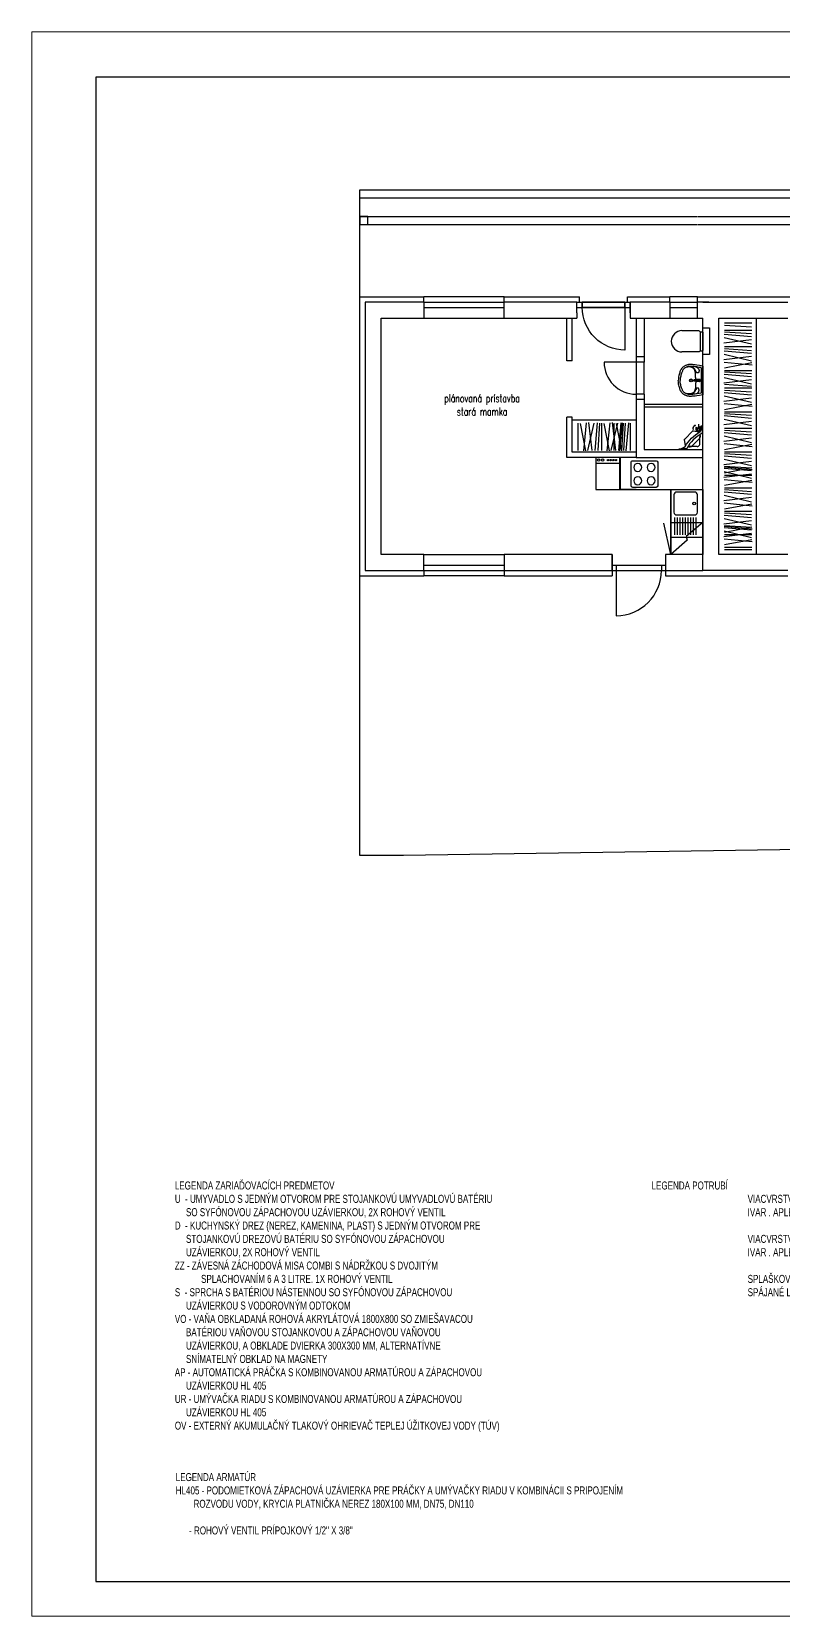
# Model space of a CAD drawing. Header units: millimetres. Extents: x -56794 to 98960, y -34660 to 63407.
# Drawn here: x 72 to 14159, y 33707 to 63407 of the extents above; entities that cross this region are included whole.
import ezdxf
from ezdxf.lldxf.tags import DXFTag

# ---------------------------------------------------------------- set-up
doc = ezdxf.new("R2010")
doc.units = ezdxf.units.MM
doc.header["$LTSCALE"] = 100
for name, color, linetype in [('DIM_100', 64, 'Continuous'), ('DVE_REZ', 1, 'Continuous'), ('KOTY', 2, 'Continuous'), ('MUR-POH', 64, 'Continuous'), ('MUR_POH', 64, 'Continuous'), ('MUR_REZ', 3, 'Continuous'), ('NAB_MOB', 1, 'Continuous'), ('POP', 7, 'Continuous'), ('SAN-POH', 151, 'Continuous'), ('SAN_POH', 151, 'Continuous'), ('TXT_50_MIESTN', 7, 'Continuous')]:
    doc.layers.add(name, color=color, linetype=linetype)
doc.layers.add('RAM_100', color=160, linetype='Continuous', plot=False)
doc.styles.add('SIMPLEX', font='SIMPLEX.SHX', dxfattribs={"width": 0.7})
doc.styles.add('TR-ELEC', font='TXT', dxfattribs={"width": 0.75, "height": 2})
tags = doc.linetypes.add('DASHED', pattern=[0.75, 0.5, -0.25]).pattern_tags.tags
tags[6:7] = [DXFTag(74, 4), DXFTag(75, 0), DXFTag(340, '0'), DXFTag(46, 1.0), DXFTag(50, 0.0), DXFTag(44, 0.0), DXFTag(45, 0.0)]
tags[4:5] = [DXFTag(74, 4), DXFTag(75, 0), DXFTag(340, '0'), DXFTag(46, 1.0), DXFTag(50, 0.0), DXFTag(44, 0.0), DXFTag(45, 0.0)]

# ---------------------------------------------------------------- blocks, each defined once
blk = doc.blocks.new('HFHF')
at = {"layer": 'NAB_MOB', "linetype": 'Continuous'}
for p, q in [((434855, -333061), (434855, -333501)), ((435325, -333031), (434885, -333031)), ((435355, -333501), (435355, -333061)), ((434885, -333531), (435325, -333531))]:
    blk.add_line(p, q, dxfattribs=at)
for centre in [(434980, -333156), (435230, -333156), (434980, -333406), (435230, -333406)]:
    blk.add_circle(centre, 75, dxfattribs=at)
for centre, start, end in [((434885, -333061), 90, 180), ((435325, -333061), 0, 90), ((434885, -333501), 180, 270), ((435325, -333501), 270, 0)]:
    blk.add_arc(centre, 30, start, end, dxfattribs=at)
blk = doc.blocks.new('chlad')
at = {"layer": 'SAN_POH', "ltscale": 0.01}
for points in [[(45165597, -2791741), (45166197, -2791741), (45166197, -2791141), (45165597, -2791141), (45165597, -2791741)], [(45165597, -2791141), (45165907, -2791408), (45165887, -2791475), (45166197, -2791741)], [(45166197, -2791742), (45166327, -2791156)]]:
    blk.add_lwpolyline(points, dxfattribs=at)
blk = doc.blocks.new('drez')
at = {"layer": 'SAN_POH', "linetype": 'Continuous'}
for p, q in [((45166197, -2789667), (45167097, -2789667)), ((45166197, -2790267), (45166197, -2789667)), ((45167097, -2789667), (45167097, -2790267)), ((45167047, -2789790), (45166727, -2789790)), ((45167047, -2789840), (45166727, -2789840)), ((45167047, -2789890), (45166727, -2789890)), ((45167047, -2789940), (45166727, -2789940)), ((45167047, -2789990), (45166727, -2789990)), ((45167097, -2790267), (45166197, -2790267)), ((45167047, -2790040), (45166727, -2790040)), ((45167047, -2790090), (45166727, -2790090)), ((45167047, -2790140), (45166727, -2790140)), ((45167047, -2790190), (45166727, -2790190))]:
    blk.add_line(p, q, dxfattribs=at)
blk.add_lwpolyline([(45166297, -2790207), (45166627, -2790207, 0.414214), (45166677, -2790157), (45166677, -2789817, 0.414214), (45166627, -2789767), (45166297, -2789767, 0.414214), (45166247, -2789817), (45166247, -2790157, 0.414214)], format="xyb", close=True, dxfattribs=at)
blk.add_circle((45166462, -2789828), 24, dxfattribs=at)
blk = doc.blocks.new('Z_RAM_A_3_hp 1220')
at = {"layer": 'POP', "linetype": 'Continuous'}
blk.add_lwpolyline([(-288.5, -408), (-6.5, -408), (-6.5, -13), (-288.5, -13)], close=True, dxfattribs=at)
at = {"layer": 'RAM_100', "color": 150, "linetype": 'Continuous', "lineweight": 0}
blk.add_lwpolyline([(-297, -420), (0, -420), (0, 0), (-297, 0)], close=True, dxfattribs=at)
at = {"layer": 'RAM_100', "linetype": 'Continuous'}
blk.add_lwpolyline([(-288.5, -13), (-288.5, -408), (-6.5, -408), (-6.5, -13)], close=True, dxfattribs=at)

msp = doc.modelspace()

# ---------------------------------------------------------------- linework, layer by layer
at = {"layer": 'DVE_REZ', "color": 8, "linetype": 'ByBlock'}
msp.add_line((10392, 58341), (10392, 58241), dxfattribs=at)
for points in [[(10292, 58341), (10392, 58341)], [(10292, 58241), (10392, 58241)], [(10392, 58341), (11192, 58341)], [(10392, 58241), (10392, 58341)], [(10392, 58341), (10392, 58241)], [(11192, 58341), (10392, 58341)], [(11192, 58241), (10392, 58241)], [(10392, 58241), (11192, 58241)], [(11192, 58241), (11192, 58341)], [(11192, 58341), (11192, 58241)], [(11192, 58341), (11292, 58341)], [(11192, 58241), (11249, 58241)], [(11192, 58241), (11292, 58241)], [(11400, 57212), (11400, 56612)], [(11550, 56612), (11550, 57212)], [(10950, 53411), (11950, 53411)], [(10950, 53311), (11950, 53311)], [(11025, 53411), (11025, 53311)], [(11025, 53311), (11025, 52461)], [(11875, 53411), (11875, 53311)]]:
    msp.add_lwpolyline(points, dxfattribs=at)
for points in [[(11192, 58241), (11192, 57441, -0.414214), (10392, 58241)], [(11400, 57213), (10800, 57213, 0.414214), (11400, 56613)]]:
    msp.add_lwpolyline(points, format="xyb", dxfattribs=at)
at = {"layer": 'DVE_REZ', "color": 8, "linetype": 'ByBlock', "flags": 128}
for points in [[(11550, 57312), (11400, 57312)], [(11550, 56512), (11400, 56512)]]:
    msp.add_lwpolyline(points, dxfattribs=at)
at = {"layer": 'DVE_REZ', "color": 8, "linetype": 'ByBlock'}
msp.add_arc((11025, 53311), 850, 270, 0, dxfattribs=at)
at = {"layer": 'MUR-POH', "color": 8}
for points in [[(6221, 58441), (6221, 59941), (12538, 59941)], [(6221, 58441), (6221, 59941), (12538, 59941)], [(6221, 59791), (12538, 59791)], [(6221, 59791), (12538, 59791)], [(12550, 59941), (24393, 59941)], [(12550, 59941), (30443, 59941)], [(12550, 59791), (24493, 59791)], [(12550, 59791), (30443, 59791)]]:
    msp.add_lwpolyline(points, dxfattribs=at)
at = {"layer": 'MUR_POH', "color": 8}
for p, q in [((13054, 57949), (13569, 57949)), ((13044, 57577), (13565, 57640)), ((13050, 57741), (13565, 57697)), ((13052, 57678), (13565, 57557)), ((13054, 57907), (13565, 57875)), ((13054, 57812), (13569, 57812)), ((13054, 57784), (13565, 57751)), ((13044, 57261), (13565, 57324)), ((13050, 57425), (13565, 57380)), ((13052, 57362), (13565, 57241)), ((13054, 57509), (13569, 57509)), ((13054, 57468), (13565, 57435)), ((13048, 57216), (13573, 57166)), ((13054, 57060), (13569, 57060)), ((13054, 57032), (13565, 56999)), ((13058, 57107), (13571, 57204)), ((13044, 56825), (13565, 56888)), ((13050, 56989), (13565, 56945)), ((13052, 56926), (13565, 56805)), ((13054, 56798), (13565, 56765)), ((13054, 56731), (13569, 56731)), ((13044, 56482), (13565, 56545)), ((13048, 56438), (13573, 56387)), ((13050, 56646), (13565, 56602)), ((13052, 56584), (13565, 56462)), ((13054, 56689), (13565, 56657)), ((13050, 56211), (13565, 56166)), ((13052, 56148), (13565, 56026)), ((13054, 56282), (13569, 56282)), ((13054, 56253), (13565, 56221)), ((13058, 56328), (13571, 56426)), ((10306, 56070), (10306, 55555)), ((10353, 56066), (10450, 55553)), ((10462, 56076), (10412, 55551)), ((10608, 56072), (10487, 55559)), ((10507, 56080), (10570, 55559)), ((10671, 56074), (10626, 55559)), ((10714, 56070), (10681, 55559)), ((10749, 56070), (10749, 55555)), ((10795, 56066), (10893, 55553)), ((10905, 56076), (10854, 55551)), ((11051, 56072), (10929, 55559)), ((10949, 56080), (11012, 55559)), ((10983, 56070), (10983, 55555)), ((11029, 56066), (11127, 55553)), ((11113, 56074), (11069, 55559)), ((11139, 56076), (11088, 55551)), ((11156, 56070), (11124, 55559)), ((11194, 56070), (11162, 55559)), ((11258, 56076), (11208, 55551)), ((11292, 56070), (11292, 55555)), ((13044, 56046), (13565, 56109)), ((13050, 55894), (13565, 55850)), ((13054, 55979), (13569, 55979)), ((13054, 55937), (13565, 55905)), ((13044, 55730), (13565, 55793)), ((13048, 55686), (13573, 55635)), ((13052, 55832), (13565, 55710)), ((13058, 55576), (13571, 55674)), ((13044, 55294), (13565, 55357)), ((13048, 55250), (13573, 55199)), ((13050, 55459), (13565, 55414)), ((13052, 55396), (13565, 55274)), ((13054, 55530), (13569, 55530)), ((13054, 55501), (13565, 55469)), ((13054, 55267), (13565, 55235)), ((13044, 55061), (13565, 55123)), ((13048, 55016), (13573, 54965)), ((13050, 55225), (13565, 55180)), ((13052, 55162), (13565, 55040)), ((13054, 55094), (13569, 55094)), ((13058, 55140), (13571, 55238)), ((13058, 54907), (13571, 55004)), ((13044, 54618), (13565, 54681)), ((13050, 54782), (13565, 54738)), ((13052, 54719), (13565, 54598)), ((13054, 54860), (13569, 54860)), ((13054, 54825), (13565, 54792)), ((13048, 54574), (13573, 54523)), ((13054, 54418), (13569, 54418)), ((13054, 54389), (13565, 54356)), ((13058, 54464), (13571, 54561)), ((13044, 54182), (13565, 54245)), ((13048, 54138), (13573, 54087)), ((13050, 54346), (13565, 54302)), ((13050, 54112), (13565, 54068)), ((13052, 54283), (13565, 54162)), ((13054, 54155), (13565, 54123)), ((13058, 54028), (13571, 54125)), ((13044, 53948), (13565, 54011)), ((13048, 53904), (13573, 53853)), ((13052, 54050), (13565, 53928)), ((13054, 53982), (13569, 53982)), ((13058, 53794), (13571, 53892)), ((13054, 53748), (13569, 53748)), ((13054, 53702), (13569, 53702)), ((6221, 53211), (7421, 53211)), ((8926, 53211), (10950, 53211)), ((11950, 53211), (14247, 53211))]:
    msp.add_line(p, q, dxfattribs=at)
at = {"layer": 'MUR_POH', "color": 8, "flags": 128}
for points in [[(6221, 47967), (6221, 60321)], [(6221, 50211), (6221, 58441), (7421, 58441)], [(6221, 53211), (6221, 58441)], [(8926, 58441), (7421, 58441)], [(7421, 58341), (7421, 58441)], [(8926, 58341), (8926, 58441)], [(8926, 58441), (10342, 58441)], [(10342, 58341), (10342, 58441)], [(11242, 58341), (11242, 58441), (12035, 58441)], [(12035, 58341), (12035, 58441)], [(12550, 58441), (12035, 58441)], [(12550, 58341), (12550, 58441)], [(12550, 58341), (12550, 58441)], [(12550, 58441), (14362, 58441)], [(7421, 58041), (8926, 58041)], [(12035, 58041), (12550, 58041)], [(13650, 58041), (13650, 53611)], [(11400, 56129), (10200, 56129)], [(11100, 55429), (11100, 54829), (12050, 54829), (12050, 53611)], [(11400, 54829), (11100, 54829), (11100, 55429)], [(7421, 53611), (8926, 53611)], [(6221, 53211), (6221, 53311)], [(6221, 53211), (6221, 53211)], [(7421, 53311), (7421, 53211)], [(8926, 53211), (7421, 53211)], [(8926, 53311), (8926, 53211)], [(10950, 53311), (10950, 53211)], [(11950, 53311), (11950, 53211)]]:
    msp.add_lwpolyline(points, dxfattribs=at)
at = {"layer": 'MUR_POH', "color": 8, "linetype": 'DASHED', "ltscale": 250, "flags": 128}
for points in [[(6221, 59941), (6221, 59791), (6371, 59791), (6371, 59941)], [(6221, 59941), (6221, 59791), (6371, 59791), (6371, 59941)], [(12650, 57854), (12775, 57854), (12775, 57354), (12650, 57354)]]:
    msp.add_lwpolyline(points, close=True, dxfattribs=at)
at = {"layer": 'MUR_REZ', "color": 8}
for p, q in [((6321, 58341), (6321, 53311)), ((7421, 58341), (6321, 58341)), ((10292, 58341), (8926, 58341)), ((12765, 58341), (12550, 58341)), ((12650, 58341), (14247, 58341)), ((6621, 58041), (7421, 58041)), ((6621, 53611), (6621, 58041)), ((8926, 58041), (10292, 58041)), ((10292, 58141), (10292, 58041)), ((12650, 53311), (12650, 58041)), ((7421, 53611), (6621, 53611)), ((10950, 53611), (8926, 53611)), ((12650, 53611), (11950, 53611)), ((6321, 53311), (7421, 53311)), ((8926, 53311), (10950, 53311)), ((14247, 53311), (12650, 53311))]:
    msp.add_line(p, q, dxfattribs=at)
at = {"layer": 'MUR_REZ', "color": 8, "flags": 128}
for points in [[(35247, 48390), (7042, 47967), (6221, 47967), (6221, 60441), (6221, 60441), (35247, 60441), (35247, 48390)], [(7421, 58341), (7421, 58041)], [(8926, 58041), (8926, 58341)], [(10292, 58141), (10292, 58341)], [(12035, 58341), (11292, 58341), (11292, 58041), (12035, 58041)], [(11292, 58141), (11292, 58341)], [(12035, 58341), (12035, 58041)], [(12550, 58041), (12550, 58341)], [(10100, 57241), (10100, 58041)], [(10200, 57241), (10200, 58041)], [(11400, 58041), (11400, 57212)], [(11550, 58041), (11550, 57212)], [(12550, 58041), (12650, 58041)], [(14247, 53611), (12950, 53611), (12950, 58041), (14247, 58041)], [(10200, 57241), (10100, 57241)], [(11550, 57212), (11400, 57212)], [(11550, 56612), (11400, 56612)], [(11400, 56612), (11400, 56512)], [(11400, 56612), (11400, 55429), (12650, 55429)], [(11550, 56612), (11550, 56512)], [(11550, 56612), (11550, 55579), (12650, 55579)], [(11550, 56512), (11550, 56512)], [(11400, 55429), (10100, 55429), (10100, 56185)], [(10200, 56185), (10100, 56185)], [(11400, 55529), (10200, 55529), (10200, 56185)], [(11400, 55529), (10200, 55529)], [(7421, 53311), (7421, 53611)], [(8926, 53611), (8926, 53311)], [(10950, 53311), (10950, 53611)], [(11950, 53611), (11950, 53311)], [(11950, 53311), (12650, 53311)]]:
    msp.add_lwpolyline(points, dxfattribs=at)
at = {"layer": 'MUR_REZ', "color": 8}
for points in [[(6221, 60291), (33900, 60291)], [(10950, 53611), (10950, 53311)]]:
    msp.add_lwpolyline(points, dxfattribs=at)
at = {"layer": 'SAN-POH'}
for p, q in [((12262, 57035), (12256, 57022)), ((12267, 57047), (12262, 57035)), ((12272, 57058), (12267, 57047)), ((12278, 57068), (12272, 57058)), ((12284, 57076), (12278, 57068)), ((12289, 57083), (12284, 57076)), ((12295, 57089), (12289, 57083)), ((12301, 57095), (12295, 57089)), ((12308, 57100), (12301, 57095)), ((12315, 57105), (12308, 57100)), ((12322, 57109), (12315, 57105)), ((12331, 57113), (12322, 57109)), ((12339, 57117), (12331, 57113)), ((12347, 57121), (12339, 57117)), ((12356, 57124), (12347, 57121)), ((12363, 57126), (12356, 57124)), ((12371, 57128), (12363, 57126)), ((12377, 57130), (12371, 57128)), ((12383, 57131), (12377, 57130)), ((12388, 57132), (12383, 57131)), ((12393, 57133), (12388, 57132)), ((12398, 57134), (12393, 57133)), ((12403, 57134), (12398, 57134)), ((12408, 57135), (12403, 57134)), ((12414, 57135), (12408, 57135)), ((12422, 57135), (12414, 57135)), ((12431, 57134), (12422, 57135)), ((12442, 57134), (12431, 57134)), ((12456, 57132), (12442, 57134)), ((12475, 57131), (12456, 57132)), ((12501, 57127), (12475, 57131)), ((12536, 57123), (12501, 57127)), ((12583, 57116), (12536, 57123)), ((12616, 57111), (12583, 57116)), ((12620, 57106), (12620, 56636)), ((12650, 57141), (12650, 56601)), ((12227, 56892), (12225, 56869)), ((12227, 56849), (12225, 56872)), ((12229, 56913), (12227, 56892)), ((12229, 56828), (12227, 56849)), ((12232, 56934), (12229, 56913)), ((12232, 56807), (12229, 56828)), ((12236, 56954), (12232, 56934)), ((12236, 56788), (12232, 56807)), ((12241, 56972), (12236, 56954)), ((12241, 56769), (12236, 56788)), ((12246, 56990), (12241, 56972)), ((12246, 56751), (12241, 56769)), ((12251, 57007), (12246, 56990)), ((12251, 56735), (12246, 56751)), ((12256, 57022), (12251, 57007)), ((12256, 56720), (12251, 56735)), ((12262, 56706), (12256, 56720)), ((12267, 56694), (12262, 56706)), ((12272, 56683), (12267, 56694)), ((12278, 56674), (12272, 56683)), ((12284, 56665), (12278, 56674)), ((12289, 56658), (12284, 56665)), ((12295, 56652), (12289, 56658)), ((12301, 56646), (12295, 56652)), ((12308, 56641), (12301, 56646)), ((12315, 56636), (12308, 56641)), ((12322, 56632), (12315, 56636)), ((12331, 56628), (12322, 56632)), ((12339, 56624), (12331, 56628)), ((12347, 56620), (12339, 56624)), ((12356, 56617), (12347, 56620)), ((12363, 56615), (12356, 56617)), ((12371, 56613), (12363, 56615)), ((12377, 56611), (12371, 56613)), ((12383, 56610), (12377, 56611)), ((12388, 56609), (12383, 56610)), ((12393, 56608), (12388, 56609)), ((12398, 56607), (12393, 56608)), ((12403, 56607), (12398, 56607)), ((12408, 56607), (12403, 56607)), ((12414, 56607), (12408, 56607)), ((12422, 56607), (12414, 56607)), ((12431, 56607), (12422, 56607)), ((12442, 56608), (12431, 56607)), ((12456, 56609), (12442, 56608)), ((12475, 56611), (12456, 56609)), ((12501, 56614), (12475, 56611)), ((12536, 56619), (12501, 56614)), ((12583, 56626), (12536, 56619)), ((12616, 56631), (12583, 56626)), ((12462, 55924), (12305, 55767)), ((12470, 55927), (12546, 55915)), ((12472, 55960), (12472, 55959)), ((12472, 55959), (12479, 55956)), ((12505, 56027), (12505, 56027)), ((12511, 56024), (12505, 56027)), ((12513, 56023), (12511, 56024)), ((12519, 55963), (12517, 55959)), ((12517, 55959), (12539, 55946)), ((12526, 55959), (12530, 55957)), ((12532, 55985), (12531, 55983)), ((12554, 55972), (12532, 55985)), ((12538, 55946), (12537, 55944)), ((12537, 55944), (12554, 55934)), ((12554, 55972), (12539, 55946)), ((12539, 55946), (12541, 55945)), ((12556, 55971), (12541, 55945)), ((12572, 56004), (12553, 55972)), ((12556, 55971), (12554, 55972)), ((12554, 55934), (12572, 55924)), ((12569, 55911), (12577, 55910)), ((12571, 56052), (12571, 56003)), ((12571, 55912), (12571, 55911)), ((12610, 55942), (12572, 55964)), ((12589, 55954), (12572, 55924)), ((12579, 55899), (12575, 55900)), ((12575, 55900), (12579, 55900)), ((12589, 55908), (12577, 55910)), ((12579, 55936), (12604, 55922)), ((12580, 55982), (12589, 55997)), ((12620, 55959), (12582, 55981)), ((12592, 55995), (12583, 55980)), ((12585, 56008), (12603, 55998)), ((12610, 55932), (12585, 55946)), ((12592, 56003), (12589, 55997)), ((12591, 55907), (12589, 55908)), ((12595, 56002), (12592, 56003)), ((12595, 56002), (12592, 55995)), ((12595, 55857), (12595, 55798)), ((12598, 55911), (12640, 55985)), ((12607, 55984), (12599, 55971)), ((12606, 55829), (12600, 55860)), ((12618, 56020), (12623, 56020)), ((12618, 55985), (12618, 56020)), ((12623, 55985), (12618, 55985)), ((12631, 55879), (12621, 55873)), ((12623, 56020), (12635, 56020)), ((12635, 55985), (12623, 55985)), ((12640, 55895), (12631, 55879)), ((12635, 56020), (12640, 56020)), ((12640, 55985), (12635, 55985)), ((12640, 56020), (12640, 55985)), ((12640, 55985), (12640, 55895)), ((12209, 55594), (12209, 55589)), ((12209, 55589), (12244, 55589)), ((12244, 55589), (12318, 55631)), ((12244, 55589), (12244, 55594)), ((12334, 55589), (12244, 55589)), ((12302, 55759), (12319, 55652)), ((12319, 55652), (12321, 55640)), ((12322, 55638), (12321, 55640)), ((12330, 55650), (12329, 55654)), ((12329, 55654), (12330, 55650)), ((12350, 55598), (12334, 55589)), ((12356, 55608), (12350, 55598)), ((12400, 55623), (12369, 55629)), ((12372, 55634), (12401, 55634)), ((12432, 55634), (12372, 55634)), ((12410, 55622), (12400, 55623)), ((12410, 55622), (12410, 55622)), ((12421, 55634), (12421, 55634)), ((12421, 55634), (12421, 55634)), ((12421, 55634), (12421, 55634)), ((12421, 55634), (12421, 55634)), ((12421, 55634), (12421, 55634)), ((12432, 55634), (12421, 55634)), ((12545, 55634), (12421, 55634)), ((12589, 55783), (12446, 55640)), ((12595, 55808), (12595, 55808)), ((12595, 55808), (12595, 55808)), ((12595, 55808), (12595, 55808)), ((12595, 55808), (12595, 55808)), ((12595, 55798), (12595, 55808)), ((12595, 55684), (12595, 55798)), ((12608, 55819), (12606, 55829)), ((10646, 55322), (11096, 55322))]:
    msp.add_line(p, q, dxfattribs=at)
at = {"layer": 'SAN-POH', "color": 8}
for points in [[(7421, 58341), (8926, 58341)], [(7421, 58241), (8926, 58241)], [(12035, 58341), (12550, 58341)], [(12035, 58241), (12550, 58241)], [(7421, 53411), (8926, 53411)], [(7421, 53311), (8926, 53311)]]:
    msp.add_lwpolyline(points, dxfattribs=at)
at = {"layer": 'SAN-POH'}
msp.add_lwpolyline([(12260, 57804), (12570, 57804, -0.414214), (12600, 57774), (12600, 57434, -0.414214), (12570, 57404), (12260, 57404)], format="xyb", dxfattribs=at)
for points in [[(12599, 57784), (12650, 57784)], [(12650, 57774), (12650, 57434)], [(12599, 57424), (12650, 57424)], [(11550, 56429), (12650, 56429)]]:
    msp.add_lwpolyline(points, dxfattribs=at)
at = {"layer": 'SAN-POH', "flags": 128}
for points in [[(12650, 57141), (12589, 57150), (12541, 57157), (12505, 57162), (12479, 57165), (12459, 57167), (12445, 57168), (12433, 57169), (12423, 57170), (12414, 57170), (12407, 57170), (12401, 57169), (12394, 57169), (12388, 57168), (12382, 57167), (12375, 57166), (12369, 57164), (12361, 57162), (12353, 57160), (12344, 57157), (12335, 57153), (12325, 57149), (12315, 57145), (12306, 57140), (12296, 57134), (12287, 57128), (12278, 57122), (12270, 57114), (12263, 57106), (12255, 57097), (12248, 57086), (12242, 57075), (12235, 57062), (12229, 57049), (12223, 57034), (12218, 57018), (12212, 57000), (12207, 56981), (12202, 56961), (12198, 56940), (12194, 56918), (12192, 56895), (12190, 56871)], [(12517, 56885), (12517, 56891), (12517, 56911), (12516, 56930), (12516, 56948), (12515, 56966), (12514, 56982), (12512, 56998), (12511, 57012), (12509, 57025), (12507, 57037), (12504, 57049), (12500, 57059), (12497, 57068), (12492, 57076), (12488, 57083), (12482, 57089), (12477, 57095), (12471, 57100), (12464, 57105), (12457, 57109), (12451, 57112), (12444, 57115), (12437, 57118), (12431, 57120), (12425, 57121), (12419, 57123), (12413, 57123), (12407, 57124), (12401, 57124), (12394, 57124), (12386, 57124), (12378, 57124), (12369, 57123), (12361, 57122), (12354, 57122), (12347, 57121)], [(12499, 57080), (12499, 57080), (12494, 57088), (12488, 57095), (12482, 57101), (12476, 57107), (12469, 57112), (12461, 57116), (12454, 57120), (12447, 57123), (12440, 57125), (12433, 57128), (12426, 57129), (12420, 57131), (12414, 57131), (12408, 57132), (12401, 57132), (12394, 57132), (12386, 57132), (12385, 57132)], [(12518, 57125), (12522, 57123), (12533, 57117), (12542, 57112), (12549, 57108), (12555, 57104), (12559, 57100), (12563, 57096), (12567, 57092), (12570, 57088), (12572, 57084), (12574, 57080), (12576, 57076), (12578, 57072), (12579, 57067), (12580, 57063), (12580, 57059), (12580, 57054), (12580, 57050), (12580, 57046), (12579, 57041), (12579, 57037), (12578, 57033), (12576, 57029), (12574, 57025), (12573, 57022), (12570, 57020), (12568, 57017), (12565, 57015), (12563, 57014), (12560, 57012), (12557, 57012), (12554, 57011), (12551, 57011), (12548, 57012), (12545, 57013), (12543, 57013), (12540, 57015), (12538, 57016), (12535, 57018), (12533, 57021), (12531, 57024), (12528, 57028), (12526, 57032), (12523, 57038), (12519, 57045), (12514, 57055), (12508, 57066), (12499, 57080)], [(12650, 56601), (12589, 56591), (12541, 56584), (12505, 56579), (12479, 56576), (12459, 56574), (12445, 56573), (12433, 56572), (12423, 56572), (12414, 56572), (12407, 56572), (12401, 56572), (12394, 56573), (12388, 56573), (12382, 56574), (12375, 56576), (12369, 56577), (12361, 56579), (12353, 56582), (12344, 56584), (12335, 56588), (12325, 56592), (12315, 56596), (12306, 56601), (12296, 56607), (12287, 56613), (12278, 56620), (12270, 56627), (12263, 56635), (12255, 56645), (12248, 56655), (12242, 56666), (12235, 56679), (12229, 56693), (12223, 56707), (12218, 56724), (12212, 56741), (12207, 56760), (12202, 56780), (12198, 56801), (12194, 56823), (12192, 56846), (12190, 56871)], [(12517, 56857), (12517, 56850), (12517, 56830), (12516, 56811), (12516, 56793), (12515, 56775), (12514, 56759), (12512, 56744), (12511, 56729), (12509, 56716), (12507, 56704), (12504, 56693), (12500, 56683), (12497, 56674), (12492, 56665), (12488, 56658), (12482, 56652), (12477, 56646), (12471, 56641), (12464, 56636), (12457, 56632), (12451, 56629), (12444, 56626), (12437, 56623), (12431, 56621), (12425, 56620), (12419, 56619), (12413, 56618), (12407, 56617), (12401, 56617), (12394, 56617), (12386, 56617), (12378, 56618), (12369, 56618), (12361, 56619), (12354, 56620), (12347, 56620)], [(12526, 56885), (12523, 56885), (12519, 56885), (12516, 56885), (12512, 56884), (12509, 56884), (12505, 56884), (12502, 56884), (12499, 56884), (12497, 56884), (12495, 56884), (12493, 56884), (12492, 56884), (12490, 56884), (12489, 56884), (12489, 56884), (12488, 56883), (12487, 56883), (12487, 56883), (12486, 56883), (12486, 56883), (12485, 56883), (12485, 56882), (12485, 56882), (12484, 56882), (12484, 56881), (12484, 56881), (12483, 56880), (12483, 56880), (12483, 56879), (12483, 56877), (12483, 56875), (12483, 56873), (12483, 56871)], [(12526, 56856), (12523, 56856), (12519, 56857), (12516, 56857), (12512, 56857), (12509, 56857), (12505, 56857), (12502, 56857), (12499, 56857), (12497, 56857), (12495, 56857), (12493, 56857), (12492, 56857), (12490, 56858), (12489, 56858), (12489, 56858), (12488, 56858), (12487, 56858), (12487, 56858), (12486, 56858), (12486, 56858), (12485, 56859), (12485, 56859), (12485, 56859), (12484, 56859), (12484, 56860), (12484, 56860), (12483, 56861), (12483, 56862), (12483, 56863), (12483, 56864), (12483, 56866), (12483, 56868), (12483, 56871)], [(12518, 56616), (12522, 56618), (12533, 56624), (12542, 56629), (12549, 56633), (12555, 56638), (12559, 56642), (12563, 56646), (12567, 56649), (12570, 56653), (12572, 56657), (12574, 56661), (12576, 56665), (12578, 56670), (12579, 56674), (12580, 56678), (12580, 56682), (12580, 56687), (12580, 56691), (12580, 56696), (12579, 56700), (12579, 56704), (12578, 56708), (12576, 56712), (12574, 56716), (12573, 56719), (12570, 56722), (12568, 56724), (12565, 56726), (12563, 56728), (12560, 56729), (12557, 56729), (12554, 56730), (12551, 56730), (12548, 56729), (12545, 56729), (12543, 56728), (12540, 56726), (12538, 56725), (12535, 56723), (12533, 56720), (12531, 56717), (12528, 56713), (12526, 56709), (12523, 56703), (12519, 56696), (12514, 56687), (12508, 56675), (12499, 56661)], [(12587, 56886), (12585, 56886), (12584, 56885), (12583, 56885), (12582, 56885), (12581, 56885), (12580, 56885), (12579, 56885), (12578, 56884), (12577, 56884), (12576, 56884), (12575, 56884), (12574, 56884), (12573, 56883), (12572, 56883), (12572, 56883), (12571, 56883), (12570, 56883), (12570, 56883), (12569, 56883), (12568, 56882), (12567, 56882), (12567, 56882), (12566, 56882), (12565, 56882), (12565, 56882), (12564, 56882), (12563, 56883), (12562, 56883), (12561, 56883), (12560, 56883), (12559, 56883), (12557, 56884), (12556, 56884), (12554, 56884), (12552, 56885), (12550, 56885), (12548, 56886), (12545, 56886), (12543, 56887), (12541, 56888), (12539, 56888), (12537, 56889), (12535, 56889), (12534, 56889), (12533, 56890), (12532, 56890), (12531, 56890), (12530, 56890), (12530, 56890), (12529, 56889), (12528, 56889), (12528, 56889), (12527, 56888), (12527, 56887), (12526, 56886), (12526, 56885), (12526, 56882), (12525, 56880), (12525, 56876), (12524, 56871)], [(12587, 56856), (12585, 56856), (12584, 56856), (12583, 56856), (12582, 56856), (12581, 56856), (12580, 56856), (12579, 56857), (12578, 56857), (12577, 56857), (12576, 56857), (12575, 56857), (12574, 56858), (12573, 56858), (12572, 56858), (12572, 56858), (12571, 56858), (12570, 56858), (12570, 56859), (12569, 56859), (12568, 56859), (12567, 56859), (12567, 56859), (12566, 56859), (12565, 56859), (12565, 56859), (12564, 56859), (12563, 56859), (12562, 56859), (12561, 56858), (12560, 56858), (12559, 56858), (12557, 56858), (12556, 56857), (12554, 56857), (12552, 56856), (12550, 56856), (12548, 56855), (12545, 56855), (12543, 56854), (12541, 56853), (12539, 56853), (12537, 56852), (12535, 56852), (12534, 56852), (12533, 56852), (12532, 56852), (12531, 56852), (12530, 56852), (12530, 56852), (12529, 56852), (12528, 56852), (12528, 56853), (12527, 56853), (12527, 56854), (12526, 56855), (12526, 56857), (12526, 56859), (12525, 56862), (12525, 56866), (12524, 56871)], [(12557, 56871), (12557, 56871), (12557, 56872), (12557, 56872), (12557, 56873), (12557, 56873), (12557, 56874), (12557, 56874), (12557, 56875), (12556, 56875), (12556, 56875), (12556, 56876), (12556, 56876), (12555, 56877), (12555, 56877), (12555, 56878), (12554, 56878), (12553, 56879), (12553, 56879), (12552, 56879), (12551, 56880), (12551, 56880), (12550, 56881), (12549, 56881), (12548, 56881), (12547, 56882), (12546, 56882), (12545, 56882), (12544, 56883), (12543, 56883), (12543, 56883), (12542, 56884), (12541, 56884), (12540, 56884), (12539, 56884), (12539, 56884), (12538, 56884), (12537, 56885), (12536, 56885), (12535, 56885), (12535, 56885), (12534, 56885), (12533, 56885), (12533, 56885), (12532, 56884), (12532, 56884), (12531, 56884), (12531, 56884), (12531, 56883), (12530, 56883), (12530, 56882), (12530, 56881), (12529, 56880), (12529, 56879), (12529, 56878), (12528, 56877), (12528, 56875), (12528, 56874), (12528, 56873), (12527, 56872), (12527, 56871)], [(12557, 56871), (12557, 56870), (12557, 56869), (12557, 56869), (12557, 56869), (12557, 56868), (12557, 56868), (12557, 56867), (12557, 56867), (12556, 56866), (12556, 56866), (12556, 56865), (12556, 56865), (12555, 56864), (12555, 56864), (12555, 56864), (12554, 56863), (12553, 56863), (12553, 56862), (12552, 56862), (12551, 56861), (12551, 56861), (12550, 56861), (12549, 56860), (12548, 56860), (12547, 56859), (12546, 56859), (12545, 56859), (12544, 56859), (12543, 56858), (12543, 56858), (12542, 56858), (12541, 56857), (12540, 56857), (12539, 56857), (12539, 56857), (12538, 56857), (12537, 56857), (12536, 56857), (12535, 56857), (12535, 56857), (12534, 56857), (12533, 56857), (12533, 56857), (12532, 56857), (12532, 56857), (12531, 56857), (12531, 56858), (12531, 56858), (12530, 56859), (12530, 56859), (12530, 56860), (12529, 56861), (12529, 56862), (12529, 56863), (12528, 56865), (12528, 56866), (12528, 56867), (12528, 56868), (12527, 56870), (12527, 56871)], [(12589, 56889), (12586, 56889), (12584, 56889), (12583, 56889), (12581, 56889), (12580, 56889), (12579, 56888), (12578, 56888), (12577, 56888), (12576, 56888), (12575, 56888), (12574, 56888), (12572, 56888), (12571, 56888), (12570, 56888), (12568, 56888), (12567, 56888), (12565, 56888), (12564, 56887), (12562, 56887), (12561, 56887), (12559, 56887), (12557, 56887), (12556, 56887), (12554, 56887), (12551, 56887), (12549, 56886), (12546, 56886)], [(12589, 56852), (12586, 56852), (12584, 56853), (12583, 56853), (12581, 56853), (12580, 56853), (12579, 56853), (12578, 56853), (12577, 56853), (12576, 56853), (12575, 56853), (12574, 56853), (12572, 56853), (12571, 56853), (12570, 56853), (12568, 56854), (12567, 56854), (12565, 56854), (12564, 56854), (12562, 56854), (12561, 56854), (12559, 56854), (12557, 56854), (12556, 56854), (12554, 56854), (12551, 56855), (12549, 56855), (12546, 56855)], [(12499, 56661), (12499, 56661), (12494, 56653), (12488, 56646), (12482, 56640), (12476, 56635), (12469, 56630), (12461, 56625), (12454, 56622), (12447, 56618), (12440, 56616), (12433, 56614), (12426, 56612), (12420, 56611), (12414, 56610), (12408, 56609), (12401, 56609), (12394, 56609), (12386, 56609), (12385, 56609)], [(11550, 56379), (12650, 56379)]]:
    msp.add_lwpolyline(points, dxfattribs=at)
for points in [[(12568, 56882, -0.019339), (12569, 56884, -0.001391), (12569, 56884, -0.1065)], [(12569, 56858, -0.001391), (12569, 56858, -0.019339), (12568, 56859, -0.090971)], [(12589, 56852, 0.1065), (12595, 56854, 0.101456), (12601, 56858, 0.095052), (12604, 56864, 0.090971), (12605, 56871, 0.090971), (12604, 56878, 0.095052), (12601, 56884, 0.101456), (12595, 56887, 0.1065), (12589, 56889, 0.1065)]]:
    msp.add_lwpolyline(points, format="xyb", dxfattribs=at)
msp.add_lwpolyline([(11096, 55429), (10646, 55429), (10646, 54829), (11096, 54829)], close=True, dxfattribs=at)
at = {"layer": 'SAN-POH'}
for centre, radius in [((12430, 56871), 27), ((12430, 56871), 20), ((12587, 56871), 13.8), ((12587, 56871), 10), ((12587, 56871), 10.3), ((12577, 55973), 10), ((10696, 55377), 21.8), ((10772, 55377), 21.8), ((10871, 55377), 13.1), ((10921, 55377), 13.1), ((10971, 55377), 13.1), ((11022, 55377), 13.1)]:
    msp.add_circle(centre, radius, dxfattribs=at)
for centre, radius, start, end in [((12260, 57604), 200, 90, 270), ((12615, 57106), 5, 0, 81.1318), ((12587, 56871), 15, 215.3094, 144.6906), ((12615, 56636), 5, 278.8682, 0), ((12469, 55917), 10, 80.7334, 134.9996), ((12579, 56063), 117, 234.5763, 239.3398), ((12529, 55968), 11.4, 211.1812, 239.9696), ((12580, 55999), 10, 88.3891, 150), ((12580, 55999), 10, 60.0002, 88.3891), ((12598, 55989), 10, 330.0009, 60.0012), ((12614, 55939), 5, 150.0011, 240), ((12624, 55957), 5, 59.9999, 150.0002), ((12312, 55760), 10, 135, 189.2668), ((12432, 55654), 20, 270.0013, 315.0001), ((12545, 55684), 50, 270, 300.6049), ((12545, 55684), 50, 300.6051, 310.4139), ((12545, 55684), 50, 310.4141, 319.5859), ((12545, 55684), 50, 319.586, 329.3949), ((12545, 55684), 50, 329.3951, 360), ((12575, 55798), 20, 315, 0)]:
    msp.add_arc(centre, radius, start, end, dxfattribs=at)
for points in [[(12318, 55631), (12388, 55748), (12481, 55841), (12598, 55911)], [(12621, 55873), (12566, 55840), (12516, 55801), (12472, 55757)], [(12540, 55963), (12536, 55957), (12529, 55955), (12524, 55958)], [(12536, 55979), (12541, 55976), (12543, 55969), (12540, 55963)], [(12472, 55757), (12428, 55713), (12389, 55663), (12356, 55608)]]:
    msp.add_open_spline(points, degree=3, dxfattribs=at)
for points, knots in [([(12505, 56027), (12504, 56027), (12501, 56028), (12498, 56027), (12494, 56026), (12490, 56023), (12486, 56018), (12482, 56013), (12478, 56007), (12474, 56000), (12471, 55993), (12469, 55987), (12467, 55980), (12466, 55974), (12466, 55969), (12467, 55965), (12469, 55962), (12471, 55960), (12472, 55960)], [0, 0, 0, 0, 3.397036, 6.993949, 11.051728, 15.912041, 21.723997, 28.424944, 35.837787, 43.455276, 51.217864, 58.560839, 65.344161, 71.299533, 76.234342, 80.377266, 84.022736, 87.423616, 87.423616, 87.423616, 87.423616]), ([(12531, 55983), (12531, 55984), (12530, 55984), (12529, 55985), (12526, 55986), (12523, 55988), (12521, 55989)], [0, 0, 0, 0, 1.168265, 2.459688, 5.186268, 11.859469, 11.859469, 11.859469, 11.859469]), ([(12537, 55944), (12536, 55944), (12535, 55944), (12532, 55944), (12530, 55943), (12528, 55941), (12527, 55939), (12527, 55937), (12527, 55934), (12527, 55932), (12527, 55931), (12527, 55929), (12528, 55928), (12529, 55927), (12530, 55925), (12533, 55923), (12537, 55920), (12541, 55917), (12544, 55916)], [0, 0, 0, 0, 2.063423, 4.518951, 7.04831, 9.401972, 11.427995, 13.854574, 17.498243, 19.493116, 20.037821, 21.2238, 22.606269, 24.173429, 26.070181, 28.391719, 34.575466, 43.067299, 43.067299, 43.067299, 43.067299]), ([(12544, 55916), (12546, 55914), (12551, 55912), (12556, 55910), (12559, 55909), (12561, 55908), (12563, 55908), (12564, 55908), (12565, 55909), (12566, 55909), (12568, 55910), (12570, 55912), (12572, 55913), (12574, 55915), (12574, 55917), (12574, 55920), (12573, 55922), (12572, 55923), (12572, 55924)], [0, 0, 0, 0, 8.491832, 14.675579, 16.997117, 18.893869, 20.46103, 21.844807, 23.029477, 23.574182, 25.569055, 29.212724, 31.64034, 33.665906, 36.019002, 38.549224, 41.004352, 43.0673, 43.0673, 43.0673, 43.0673]), ([(12410, 55622), (12410, 55621), (12411, 55621), (12412, 55621), (12413, 55622), (12414, 55622), (12414, 55623), (12415, 55624), (12415, 55627), (12416, 55629), (12417, 55632), (12418, 55633), (12419, 55633), (12419, 55634), (12420, 55634), (12421, 55634)], [0, 0, 0, 0, 1.216765, 2.109655, 2.925632, 3.798729, 4.793252, 6.011809, 7.423394, 11.757067, 14.032039, 15.090773, 16.032553, 16.968267, 18.066861, 18.066861, 18.066861, 18.066861]), ([(12595, 55809), (12595, 55809), (12595, 55810), (12596, 55811), (12596, 55811), (12598, 55812), (12600, 55813), (12603, 55814), (12605, 55814), (12606, 55815), (12607, 55815), (12607, 55816), (12608, 55817), (12608, 55818), (12608, 55819), (12608, 55819)], [0, 0, 0, 0, 1.114926, 2.042343, 2.975558, 4.034831, 6.309803, 10.643476, 12.055061, 13.289111, 14.276011, 15.141711, 15.969376, 16.86572, 18.120926, 18.120926, 18.120926, 18.120926])]:
    msp.add_open_spline(points, degree=3, knots=knots, dxfattribs=at)
for points, weights in [([(12472, 55960), (12461, 55966), (12478, 55999)], [1, 0.707106781187, 1]), ([(12478, 55999), (12494, 56031), (12505, 56027)], [1, 0.716259694274, 0.982266230892])]:
    msp.add_rational_spline(points, weights, degree=2, dxfattribs=at)

# ---------------------------------------------------------------- block references
at = {"layer": 'KOTY', "color": 8, "xscale": -1, "rotation": 270}
msp.add_blockref('HFHF', (344838, -379989), dxfattribs=at)
msp.add_blockref('HFHF', (344838, -379989), dxfattribs=at)
at = {"layer": 'KOTY', "color": 8, "xscale": -1}
msp.add_blockref('chlad', (45178247, 2845352), dxfattribs=at)
at = {"layer": 'MUR-POH', "color": 8, "rotation": 270.0000200877259}
msp.add_blockref('drez', (2802301, 45221027), dxfattribs=at)
at = {"layer": 'MUR_POH', "ltscale": 0.3, "xscale": 100, "yscale": 100, "zscale": 100, "rotation": 270.0000000000635}
msp.add_blockref('Z_RAM_A_3_hp 1220', (42072, 33707), dxfattribs=at)

# ---------------------------------------------------------------- texts
at = {"layer": 'DIM_100', "color": 1, "insert": (8514, 56411), "char_height": 150, "attachment_point": 5, "style": 'SIMPLEX'}
msp.add_mtext('{plánovaná prístavba\\Pstará mamka}', dxfattribs=at)
at = {"layer": 'TXT_50_MIESTN', "lineweight": 9, "ltscale": 5, "char_height": 150, "attachment_point": 1, "style": 'TR-ELEC'}
for s, insert, width in [('{\\pxt3;LEGENDA ZARIAĎOVACÍCH PREDMETOV\\PU  - UMYVADLO S JEDNÝM OTVOROM PRE STOJANKOVÚ UMYVADLOVÚ BATÉRIU\\P     SO SYFÓNOVOU ZÁPACHOVOU UZÁVIERKOU, 2X ROHOVÝ VENTIL\\PD  - KUCHYNSKÝ DREZ (NEREZ, KAMENINA, PLAST) S JEDNÝM OTVOROM PRE   \\P     STOJANKOVÚ DREZOVÚ BATÉRIU SO SYFÓNOVOU ZÁPACHOVOU \\P     UZÁVIERKOU, 2X ROHOVÝ VENTIL\\PZZ - ZÁVESNÁ ZÁCHODOVÁ MISA COMBI S NÁDRŽKOU S DVOJITÝM \\P^I SPLACHOVANÍM 6 A 3 LITRE. 1X ROHOVÝ VENTIL\\PS  - SPRCHA S BATÉRIOU NÁSTENNOU SO SYFÓNOVOU ZÁPACHOVOU \\P     UZÁVIERKOU S VODOROVNÝM ODTOKOM\\PVO - VAŇA OBKLADANÁ ROHOVÁ AKRYLÁTOVÁ 1800X800 SO ZMIEŠAVACOU \\P     BATÉRIOU VAŇOVOU STOJANKOVOU A ZÁPACHOVOU VAŇOVOU \\P     UZÁVIERKOU, A OBKLADE DVIERKA 300X300 MM, ALTERNATÍVNE  \\P     SNÍMATELNÝ OBKLAD NA MAGNETY\\PAP - AUTOMATICKÁ PRÁČKA S KOMBINOVANOU ARMATÚROU A ZÁPACHOVOU \\P     UZÁVIERKOU HL 405\\PUR - UMÝVAČKA RIADU S KOMBINOVANOU ARMATÚROU A ZÁPACHOVOU \\P     UZÁVIERKOU HL 405\\POV - EXTERNÝ AKUMULAČNÝ TLAKOVÝ OHRIEVAČ TEPLEJ ÚŽITKOVEJ VODY (TÚV)}', (2755, 41857), 8246.02), ('{LEGENDA POTRUBÍ\\P^I^I^IVIACVRSTVOVÉ POTRUBIE STUDENEJ VODY \\P^I^I^IIVAR . APLEX DUO PN 10, T=+90°C\\P\\P^I^I^IVIACVRSTVOVÉ POTRUBIE TEPLEJ PITNEJ VODY \\P^I^I^IIVAR . APLEX DUO PN 10, T=+95°C\\P\\P^I^I^ISPLAŠKOVÉ KANALIZAČNÉ HRDLOVÉ PVC - U POTRUBIE\\P^I^I^ISPÁJANÉ LEPENÍM ALEBO GUMOVÝMI KRÚŽKAMI }', (11691, 41857), 11319.65), ('{LEGENDA ARMATÚR\\PHL405 - PODOMIETKOVÁ ZÁPACHOVÁ UZÁVIERKA PRE PRÁČKY A UMÝVAČKY RIADU V KOMBINÁCII S PRIPOJENÍM \\P        ROZVODU VODY, KRYCIA PLATNIČKA NEREZ 180X100 MM, DN75, DN110\\P\\P      - ROHOVÝ VENTIL PRÍPOJKOVÝ 1/2" X 3/8"}', (2772, 36392), 11319.65)]:
    msp.add_mtext(s, dxfattribs=dict(at, insert=insert, width=width))

doc.saveas('drawing.dxf')
